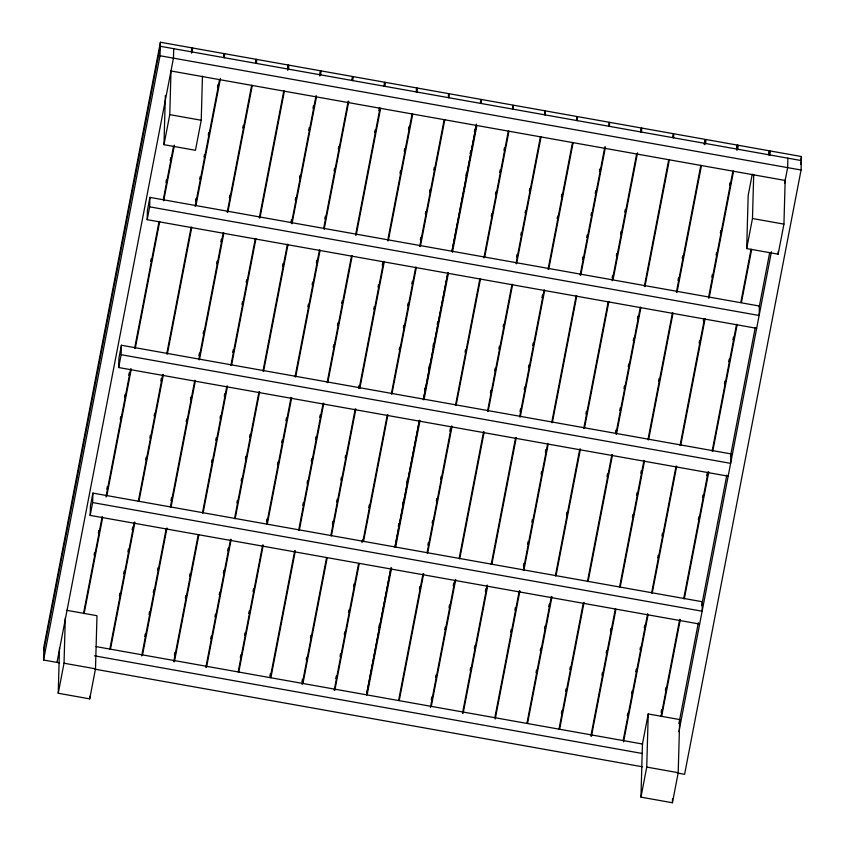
<?xml version="1.0" encoding="UTF-8"?>
<svg xmlns="http://www.w3.org/2000/svg" width="845" height="845" viewBox="0 0 845 845"><rect width="100%" height="100%" fill="white"/><g stroke="black" fill="none" stroke-linecap="round" stroke-linejoin="round"><path stroke-width="1.27" d="M59.583 662.881L43.56 660.019L43.929 646.531L160.402 42.25L191.868 47.859L191.752 51.894M66.776 610.312L96.985 615.699L95.496 668.828L89.707 698.868L58.242 693.259L59.509 647.904M58.242 693.259L64.03 663.219L65.297 617.864M699.66 624.043L90.172 515.387L90.436 505.933L92.908 493.1L702.396 601.756L702.132 611.22L92.644 502.564L92.908 493.1M89.707 698.868L89.781 696.28M728.158 476.179L118.67 367.533L118.934 358.069L121.405 345.246L730.893 453.892L730.629 463.356L121.141 354.699L121.405 345.246M756.655 328.314L147.178 219.668L147.442 210.204L149.914 197.381L759.401 306.038L759.137 315.491L149.649 206.835L149.914 197.381M43.56 660.019L160.022 55.749L160.402 42.25M202.462 76.187L201.237 120.254L195.438 150.294L163.972 144.685L165.356 95.443M163.972 144.685L169.771 114.645L170.996 70.579M173.721 48.683L173.457 58.136L56.995 662.417M192.375 52.01L192.491 47.964L223.946 53.584L223.84 57.618L224.569 53.689L256.035 59.298L255.919 63.333M224.453 57.724L224.569 53.689M256.542 63.449L256.648 59.403L288.113 65.012L288.008 69.058M288.62 69.163L288.736 65.128L320.202 70.737L320.086 74.772M320.709 74.888L320.815 70.843L352.28 76.451L352.164 80.497M352.787 80.602L352.904 76.568L384.369 82.176L384.253 86.211L384.982 82.282L416.448 87.891L416.332 91.936M384.866 86.327L384.982 82.282M416.955 92.042L417.071 88.007L448.526 93.615L448.42 97.65M449.033 97.766L449.149 93.721L480.615 99.33L480.499 103.375M481.122 103.481L481.227 99.446L512.693 105.055L512.588 109.089M513.2 109.206L513.316 105.16L544.782 110.769L544.666 114.814M545.289 114.92L545.395 110.885L576.86 116.494L576.755 120.529M577.367 120.645L577.484 116.599L608.949 122.208L608.833 126.254M609.456 126.359L609.562 122.324L641.028 127.933L640.911 131.968M641.535 132.084L641.651 128.039L673.116 133.647L673 137.693L673.486 135.052M640.954 797.141L642.432 744.012L648.231 713.962L679.686 719.57L678.208 772.7L672.419 802.75L640.954 797.141L646.742 767.091L648.231 713.962M673.613 137.798L673.729 133.763L705.195 139.372L705.079 143.407M672.419 802.75L672.525 798.863M705.702 143.523L705.818 139.478L737.273 145.087L737.167 149.132M737.78 149.238L737.896 145.203L769.362 150.811L769.246 154.846M785.174 180.069L783.938 224.126L778.15 254.176L746.684 248.567L748.174 195.438L752.272 174.154M746.684 248.567L752.472 218.517L753.708 174.461M769.869 154.952L769.975 150.917L801.44 156.526L801.071 170.025L684.598 774.305L677.268 772.995M778.15 254.176L778.224 251.578M787.899 158.173L787.635 167.627L784.635 183.154M43.824 650.565L160.286 46.285L801.335 160.571L800.585 164.448M90.172 515.387L92.644 502.564M118.67 367.533L121.141 354.699M147.178 219.668L149.649 206.835M94.101 555.091L94.598 552.503M98.347 533.089L98.844 530.502M106.819 489.097L107.326 486.509M120.286 419.226L120.793 416.638M124.532 397.224L125.028 394.636M128.767 375.233L129.264 372.645M150.716 261.358L151.213 258.771M165.926 182.435L166.433 179.848M170.172 160.434L170.669 157.846M191.371 50.446L191.868 47.859M83.518 613.47L102.224 516.422M105.963 497.018L130.637 368.874M134.64 348.214L159.071 221.358M163.328 199.409L173.531 146.312M191.488 53.15L192.491 47.964M84.13 613.586L102.594 517.827M106.829 495.835L131.271 369.022M135.263 348.32L159.705 221.517M163.687 200.814L174.419 145.171M119.451 595.746L119.948 593.158M123.687 573.744L124.194 571.157M127.933 551.753L128.429 549.165M132.169 529.752L132.665 527.164M145.636 459.881L146.143 457.293M149.882 437.879L150.378 435.291M154.117 415.888L154.614 413.3M160.856 380.947L161.353 378.359M195.522 201.089L196.019 198.501M199.758 179.087L200.254 176.499M203.994 157.096L204.501 154.508M208.24 135.094L208.736 132.507M217.461 87.225L217.968 84.637M223.45 56.171L223.946 53.584M109.861 648.949L134.302 522.147M138.295 501.444L162.715 374.588M166.729 353.928L191.15 227.083M195.142 206.381L219.584 79.567M110.484 649.066L134.925 522.252M138.907 501.55L163.349 374.747M167.342 354.044L191.783 227.231M196.029 205.24L220.46 78.427M144.801 636.401L145.298 633.813M149.037 614.399L149.544 611.812M153.283 592.408L153.779 589.821M157.519 570.407L158.015 567.819M170.986 500.536L171.482 497.948M186.206 421.602L186.703 419.014M190.442 399.611L190.938 397.023M198.924 355.618L199.42 353.03M203.159 333.617L203.656 331.029M216.626 263.746L217.123 261.158M220.872 241.744L221.369 239.156M229.344 197.751L229.851 195.163M242.811 127.88L243.318 125.292M255.539 61.886L256.035 59.298M141.675 655.921L166.116 529.118M170.373 507.158L194.804 380.313M198.807 359.653L223.228 232.797M227.242 212.137L251.662 85.292M255.908 63.29L256.648 59.403M142.562 654.78L167.004 527.977M170.996 507.275L195.438 380.461M199.431 359.759L223.872 232.956M227.854 212.253L252.296 85.44M174.387 655.065L174.894 652.477M185.361 598.123L185.858 595.535M189.607 576.132L190.104 573.544M211.546 462.257L212.053 459.669M215.792 440.266L216.288 437.678M220.027 418.264L220.524 415.677M224.274 396.273L224.77 393.685M232.745 352.28L233.252 349.693M241.976 304.401L242.473 301.813M246.212 282.399L246.719 279.811M287.617 67.611L288.113 65.012M173.774 661.688L198.205 534.832M202.462 512.883L226.882 386.028M230.886 365.367L255.317 238.522M259.32 217.862L283.762 91.049M287.733 70.304L288.736 65.128M174.397 661.793L198.839 534.991M203.075 512.989L227.516 386.186M231.509 365.484L255.95 238.67M259.943 217.968L284.385 91.165M210.711 638.788L211.208 636.19M214.957 616.787L215.454 614.199M219.193 594.785L219.689 592.197M223.429 572.794L223.936 570.206M227.675 550.792L228.171 548.204M236.896 502.923L237.403 500.335M241.142 480.921L241.638 478.333M245.377 458.919L245.874 456.332M249.624 436.928L250.12 434.341M282.536 266.122L283.043 263.534M291.018 222.129L291.514 219.542M295.264 200.128L295.761 197.54M299.5 178.137L299.996 175.549M308.731 130.257L309.228 127.669M312.967 108.266L313.463 105.678M205.863 667.402L230.548 539.3M234.54 518.598L258.982 391.795M262.975 371.092L287.395 244.237M291.409 223.576L316.093 95.474M319.822 76.018L320.815 70.843M206.476 667.518L231.171 539.416M235.163 518.714L259.605 391.9M263.598 371.198L288.029 244.395M292.021 223.693L316.463 96.879M240.297 657.442L240.804 654.854M244.543 635.44L245.039 632.852M248.779 613.449L249.275 610.861M253.025 591.447L253.521 588.859M266.492 521.576L266.988 518.988M277.466 464.644L277.963 462.057M281.702 442.643L282.198 440.055M285.937 420.652L286.444 418.064M307.886 306.777L308.383 304.189M312.132 284.786L312.629 282.198M316.368 262.784L316.864 260.197M324.85 218.792L325.346 216.204M334.071 170.912L334.578 168.324M338.317 148.921L338.813 146.333M238.195 671.828L262.637 545.025M266.629 524.322L291.05 397.467M295.053 376.807L319.484 249.962M323.741 228.002L348.182 101.199M352.154 80.444L352.904 76.568M238.808 671.944L263.249 545.131M267.242 524.428L291.683 397.625M295.676 376.923L320.118 250.109M324.11 229.407L348.795 101.305M269.893 676.106L270.389 673.518M302.816 505.299L303.313 502.712M307.052 483.298L307.548 480.71M311.287 461.307L311.794 458.719M315.534 439.305L316.03 436.717M319.769 417.314L320.266 414.726M333.236 347.432L333.733 344.844M337.482 325.441L337.979 322.853M341.718 303.439L342.214 300.852M374.641 132.644L375.138 130.056M378.877 110.642L379.373 108.054M270.273 677.553L294.715 550.739M298.707 530.037L323.128 403.192M327.142 382.531L351.562 255.676M355.576 235.016L379.996 108.16M270.896 677.658L295.338 550.855M299.331 530.153L323.772 403.34M327.754 382.637L352.196 255.834M356.189 235.132L380.63 108.318M301.971 681.82L302.468 679.232M306.217 659.818L306.714 657.23M310.453 637.827L310.949 635.239M332.402 523.953L332.898 521.365M336.637 501.962L337.134 499.374M340.884 479.96L341.38 477.372M345.119 457.969L345.616 455.381M358.586 388.098L359.083 385.5M373.796 309.164L374.303 306.577M378.042 287.163L378.539 284.575M382.278 265.172L382.774 262.584M399.991 173.299L400.488 170.711M404.227 151.297L404.723 148.709M408.462 129.306L408.969 126.718M302.109 684.566L326.54 557.711M330.796 535.762L355.217 408.906M359.22 388.246L383.651 261.39M387.654 240.74L412.075 113.885M416.564 90.595L417.071 88.007M302.975 683.383L327.173 557.869M331.409 535.867L355.851 409.064M359.843 388.362L384.285 261.549M388.277 240.846L412.719 114.043M335.803 678.482L336.299 675.894M340.039 656.48L340.546 653.893M344.285 634.489L344.781 631.902M348.52 612.488L349.017 609.9M353.506 586.61L354.013 584.022M361.987 542.617L362.484 540.029M368.726 507.676L369.223 505.088M399.146 349.819L399.653 347.232M403.392 327.818L403.889 325.23M407.628 305.827L408.124 303.239M411.874 283.825L412.371 281.237M420.345 239.832L420.852 237.244M425.341 213.954L425.838 211.366M429.577 191.952L430.073 189.364M433.812 169.961L434.319 167.373M334.197 690.28L358.618 563.435M362.875 541.476L387.316 414.673M391.309 393.971L415.729 267.115M419.733 246.455L444.164 119.599M334.81 690.397L359.252 563.583M363.498 541.592L387.929 414.779M391.922 394.076L416.363 267.273M420.356 246.571L444.797 119.758M378.856 627.265L379.363 624.677M398.312 526.34L398.808 523.752M402.547 504.338L403.054 501.75M406.794 482.347L407.29 479.759M424.496 390.474L424.993 387.887M428.742 368.473L429.239 365.885M432.978 346.482L433.474 343.894M437.214 324.48L437.721 321.892M465.901 175.675L466.398 173.088M470.137 153.684L470.633 151.097M474.383 131.683L474.879 129.095M366.508 694.664L390.95 567.861L366.529 694.706M395.185 545.859L419.384 420.345M447.818 272.829L423.377 399.643L447.829 272.882M476.242 125.324L452.054 250.838L476.506 124.078M394.953 547.201L419.395 420.387M367.142 694.822L391.584 568.009M395.576 547.306L420.018 420.504M424.01 399.801L448.452 272.988M452.434 252.285L476.876 125.482M419.426 588.997L419.923 586.409M427.897 544.993L428.404 542.405M432.144 523.002L432.64 520.414M436.379 501L436.876 498.413M440.625 479.009L441.122 476.422M449.846 431.13L450.343 428.542M465.056 352.196L465.563 349.608M491.251 216.331L491.748 213.743M495.487 194.339L495.983 191.752M499.733 172.338L500.229 169.75M503.969 150.347L504.465 147.759M398.608 700.431L423.028 573.575M427.042 552.915L451.462 426.06M455.476 405.41L479.897 278.554M483.9 257.894L508.331 131.038M399.231 700.537L423.672 573.734M427.654 553.031L452.096 426.218M456.089 405.515L480.53 278.713M484.766 256.711L508.965 131.197M431.299 699.523L431.806 696.935M435.545 677.521L436.041 674.933M444.766 629.652L445.273 627.064M449.012 607.65L449.508 605.062M453.247 585.659L453.744 583.071M490.406 392.851L490.913 390.263M494.652 370.86L495.149 368.272M498.888 348.858L499.384 346.27M503.134 326.867L503.631 324.279M516.601 256.986L517.098 254.398M520.837 234.994L521.333 232.407M525.072 212.993L525.579 210.405M529.319 191.002L529.815 188.414M430.443 707.445L454.863 580.589M459.12 558.64L483.551 431.784M487.554 411.124L511.996 284.321M515.989 263.619L540.409 136.763M431.309 706.262L455.751 579.448M459.743 558.746L484.185 431.943M488.178 411.24L512.619 284.427M516.601 263.724L541.043 136.922M470.116 670.307L470.623 667.719M474.362 648.305L474.858 645.717M485.336 591.373L485.833 588.785M520.002 411.515L520.499 408.927M524.238 389.513L524.734 386.925M528.484 367.522L528.981 364.934M532.72 345.52L533.216 342.933M541.951 297.651L542.448 295.053M557.161 218.718L557.658 216.13M561.397 196.716L561.904 194.128M462.521 713.159L487.216 585.057M491.209 564.354L515.63 437.499M519.633 416.849L544.074 290.036M548.067 269.333L572.498 142.478M463.144 713.275L487.586 586.462M491.822 564.471L516.263 437.657M520.256 416.955L544.698 290.152M548.69 269.449L573.132 142.636M510.686 632.028L511.183 629.44M514.922 610.037L515.418 607.449M523.404 566.034L523.9 563.446M527.639 544.043L528.136 541.455M531.885 522.041L532.382 519.453M541.106 474.172L541.603 471.584M545.352 452.17L545.849 449.582M582.511 259.373L583.008 256.785M586.747 237.371L587.243 234.783M590.993 215.38L591.489 212.792M595.229 193.378L595.725 190.79M599.464 171.387L599.971 168.799M494.853 717.585L519.284 590.729M523.287 570.079L547.729 443.266M551.722 422.563L576.163 295.761M580.156 275.058L604.83 146.903M495.223 718.989L519.918 590.887M523.911 570.185L548.099 444.671M552.334 422.68L576.776 295.866M580.769 275.164L605.464 147.062M536.036 672.683L536.533 670.096M540.272 650.692L540.768 648.104M544.507 628.691L545.014 626.103M548.754 606.699L549.25 604.112M566.456 514.827L566.953 512.239M585.912 413.892L586.409 411.304M612.097 278.026L612.593 275.438M616.343 256.035L616.839 253.447M620.579 234.033L621.075 231.445M624.814 212.042L625.321 209.454M526.942 723.309L551.362 596.454M555.376 575.794L579.797 448.938M583.8 428.288L608.242 301.475M612.213 280.73L636.655 153.917M640.901 131.926L641.651 128.039M527.555 723.415L551.996 596.612M555.989 575.91L580.43 449.096M584.423 428.394L608.865 301.591M613.1 279.589L637.542 152.787M561.376 713.338L561.883 710.751M565.622 691.347L566.118 688.76M569.857 669.346L570.354 666.758M607.016 476.548L607.523 473.96M615.498 432.555L615.994 429.968M619.744 410.554L620.241 407.966M623.98 388.563L624.476 385.975M628.215 366.561L628.722 363.973M633.211 340.683L633.708 338.095M637.447 318.681L637.943 316.093M559.02 729.024L583.198 603.467M587.455 581.518L611.875 454.663M615.889 434.003L640.33 307.2M644.323 286.497L668.744 159.642M559.644 729.14L584.085 602.327M588.078 581.624L612.519 454.821M616.501 434.119L640.943 307.305M644.936 286.603L669.377 159.8M601.946 675.07L602.443 672.483M606.182 653.069L606.678 650.481M610.428 631.078L610.924 628.49M632.366 517.203L632.873 514.616M636.612 495.212L637.109 492.624M640.848 473.211L641.344 470.623M658.561 381.338L659.058 378.75M678.007 280.413L678.514 277.825M682.253 258.412L682.749 255.824M704.202 144.548L704.941 140.661M590.856 736.037L615.276 609.182M619.533 587.233L643.964 460.377M647.967 439.727L672.409 312.914M676.401 292.212L700.822 165.356M704.814 144.653L705.564 140.777M591.479 736.153L615.92 609.34M620.156 587.349L644.598 460.536M648.59 439.833L673.032 313.03M677.025 292.328L701.456 165.514M627.296 715.726L627.793 713.138M631.532 693.724L632.028 691.136M635.767 671.733L636.274 669.145M640.014 649.731L640.51 647.143M644.249 627.729L644.746 625.142M657.716 557.858L658.213 555.271M661.962 535.867L662.459 533.279M699.121 343.059L699.618 340.472M703.357 321.068L703.853 318.48M711.839 277.075L712.335 274.488M716.074 255.074L716.581 252.486M720.32 233.083L720.817 230.495M729.541 185.203L730.048 182.615M736.534 148.973L737.273 145.087M623.188 740.463L647.629 613.66M651.622 592.958L676.063 466.144M680.056 445.442L704.476 318.586M708.48 297.936L732.911 171.081M736.903 150.378L737.896 145.203M623.557 741.868L647.999 615.065M652.234 593.063L676.676 466.26M680.669 445.558L705.11 318.745M709.103 298.042L733.544 171.239M661.117 712.388L661.624 709.8M665.364 690.386L665.86 687.798M698.287 519.591L698.783 517.003M702.522 497.589L703.019 495.001M706.758 475.587L707.265 472.999M724.471 383.725L724.968 381.137M728.707 361.723L729.203 359.136M732.953 339.722L733.449 337.134M768.612 154.688L769.362 150.811M661.012 716.423L679.697 619.332M683.7 598.672L708.131 471.816M712.134 451.167L736.555 324.311M740.811 302.362L751.047 249.307M769.235 154.804L769.975 150.917M661.624 716.528L680.331 619.491M684.323 598.788L708.765 471.975M712.757 451.272L737.199 324.469M741.435 302.468L751.659 249.412M678.905 723.626L698.361 622.702M701.656 605.611L726.795 475.186M730.407 456.458L755.229 327.68M759.211 306.978L769.689 252.634M678.894 731.791L771.422 251.736M800.69 160.413L801.44 156.526M160.022 55.749L801.071 170.025M170.986 70.969L785.163 180.46M169.771 114.645L201.237 120.254M752.472 218.517L783.938 224.126M96.087 646.615L642.739 744.065M94.524 655.836L642.475 753.518M64.03 663.219L95.496 668.828M646.742 767.091L678.208 772.7M94.651 669.134L642.601 766.816"/></g></svg>
